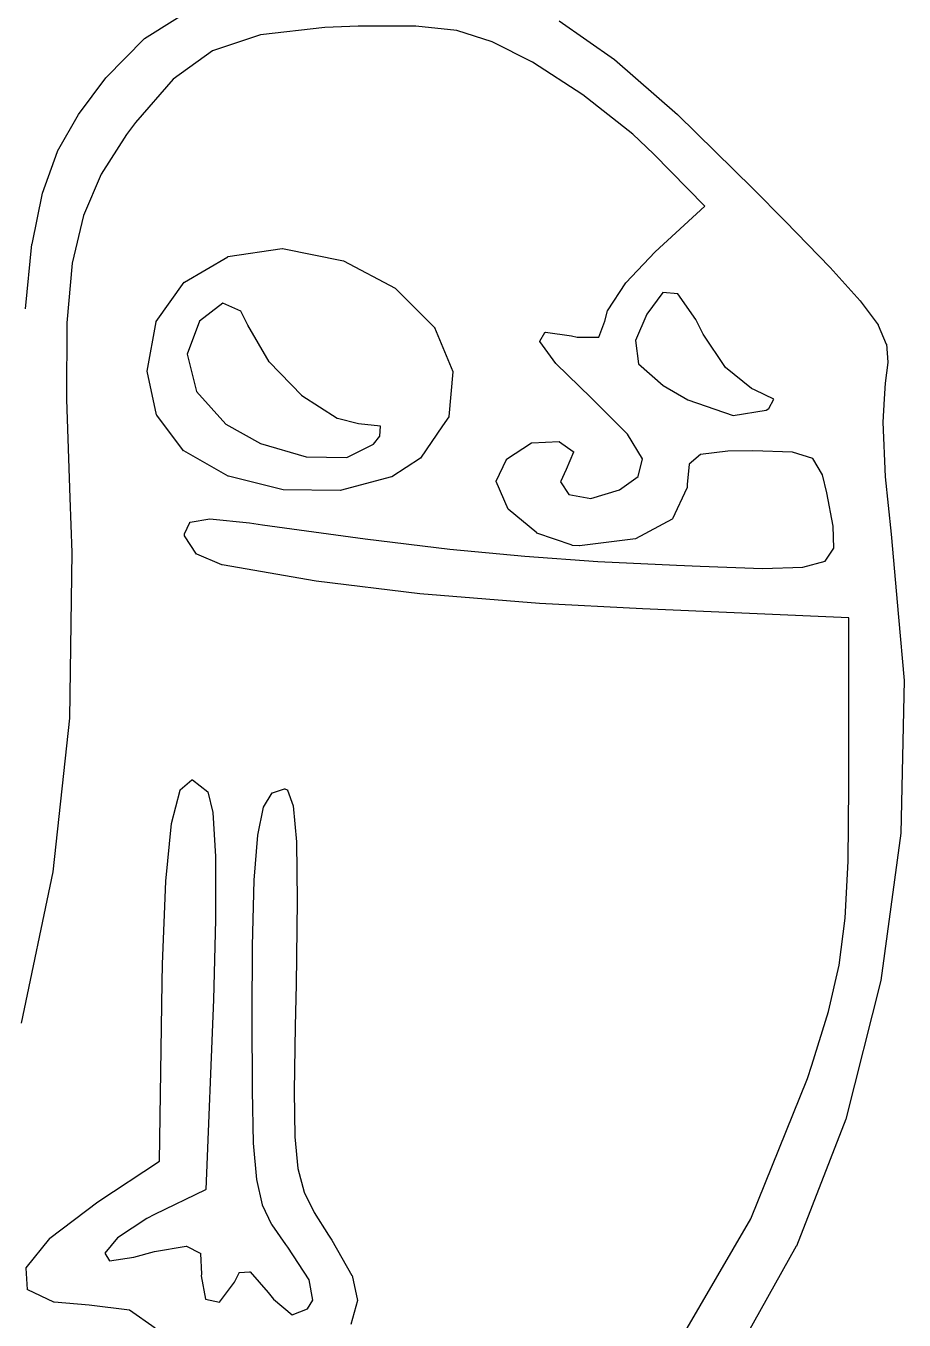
# Model space of a CAD drawing. Extents: x 42 to 258, y -102 to -28.
# Drawn here: x 49.91 to 58.14, y -77.93 to -65.81 of the extents above; entities that cross this region are included whole.
import ezdxf

# ---------------------------------------------------------------- set-up
doc = ezdxf.new("R2010")
doc.units = 0
doc.header["$MEASUREMENT"] = 0
doc.layers.add('BLACK', color=7, linetype='CONTINUOUS')

msp = doc.modelspace()

# ---------------------------------------------------------------- linework, layer by layer
at = {"layer": 'Black'}
for p, q in [((51.0248, -65.9295), (51.5693, -65.5901)), ((53.0254, -65.8145), (52.7149, -65.8262)), ((53.5648, -65.8137), (53.0254, -65.8145)), ((53.9502, -65.8561), (53.5648, -65.8137)), ((54.9092, -65.7631), (55.4278, -66.1269)), ((50.664, -66.2987), (51.0239, -65.9303)), ((51.0239, -65.9303), (51.0243, -65.9299)), ((51.0243, -65.9299), (51.0248, -65.9295)), ((52.1117, -65.8954), (51.6615, -66.0466)), ((52.7149, -65.8262), (52.1117, -65.8954)), ((54.2813, -65.9621), (53.9502, -65.8561)), ((51.6615, -66.0466), (51.2944, -66.3096)), ((54.6578, -66.1526), (54.2813, -65.9621)), ((54.658, -66.1527), (54.6578, -66.1526)), ((55.1307, -66.4576), (54.658, -66.1527)), ((55.4278, -66.1269), (55.4279, -66.1271)), ((55.4279, -66.1271), (55.4282, -66.1272)), ((55.4282, -66.1272), (56.0182, -66.6424)), ((50.4065, -66.6402), (50.6636, -66.2992)), ((50.6636, -66.2992), (50.6638, -66.299)), ((50.6638, -66.299), (50.664, -66.2987)), ((51.2944, -66.3096), (50.9402, -66.7152)), ((55.5984, -66.826), (55.1307, -66.4576)), ((50.2107, -66.9861), (50.4062, -66.6407)), ((50.4062, -66.6407), (50.4064, -66.6405)), ((50.4064, -66.6405), (50.4065, -66.6402)), ((56.0182, -66.6424), (56.0183, -66.6425)), ((56.0183, -66.6425), (56.0184, -66.6426)), ((56.0184, -66.6426), (56.7232, -67.333)), ((50.9402, -66.7152), (50.8553, -66.8294)), ((50.8553, -66.8294), (50.6189, -67.2007)), ((55.7936, -67.0088), (55.5984, -66.826)), ((50.0683, -67.3777), (50.2104, -66.9868)), ((50.2104, -66.9868), (50.2106, -66.9865)), ((50.2106, -66.9865), (50.2107, -66.9861)), ((56.2727, -67.4994), (55.7936, -67.0088)), ((50.6189, -67.2007), (50.453, -67.5867)), ((49.9713, -67.856), (50.0681, -67.3784)), ((50.0681, -67.3784), (50.0683, -67.3781)), ((50.0683, -67.3781), (50.0683, -67.3777)), ((56.7232, -67.333), (56.7233, -67.3331)), ((56.7233, -67.3331), (56.7233, -67.3331)), ((56.7233, -67.3331), (57.027, -67.641)), ((55.8067, -67.9262), (56.2727, -67.4994)), ((50.453, -67.5867), (50.349, -68.0351)), ((57.027, -67.641), (57.027, -67.641)), ((57.027, -67.641), (57.027, -67.641)), ((57.027, -67.641), (57.4474, -68.0745)), ((49.9114, -68.462), (49.9712, -67.8565)), ((49.9712, -67.8565), (49.9713, -67.8563)), ((49.9713, -67.8563), (49.9713, -67.856)), ((51.3989, -68.2117), (51.8043, -67.9736)), ((51.8043, -67.9736), (51.8044, -67.9735)), ((51.8044, -67.9735), (51.8045, -67.9735)), ((51.8045, -67.9735), (51.8052, -67.9732)), ((51.8052, -67.9732), (51.806, -67.973)), ((51.806, -67.973), (51.8061, -67.9729)), ((51.806, -67.973), (51.806, -67.973)), ((51.8061, -67.9729), (52.3144, -67.8957)), ((52.3144, -67.8957), (52.3144, -67.8957)), ((52.3144, -67.8957), (52.3151, -67.8957)), ((52.3151, -67.8957), (52.3162, -67.8958)), ((52.3162, -67.8958), (52.3162, -67.8958)), ((52.3162, -67.8958), (52.3162, -67.8958)), ((52.3162, -67.8958), (52.8882, -68.0117)), ((55.5328, -68.2184), (55.8064, -67.9265)), ((55.8064, -67.9265), (55.8066, -67.9264)), ((55.8066, -67.9264), (55.8067, -67.9262)), ((50.349, -68.0351), (50.2988, -68.5935)), ((52.8882, -68.0117), (52.8889, -68.0119)), ((52.8889, -68.0119), (52.8896, -68.0122)), ((52.8896, -68.0122), (53.3721, -68.2667)), ((57.4474, -68.0745), (57.4474, -68.0745)), ((57.4474, -68.0745), (57.4475, -68.0746)), ((57.4475, -68.0746), (57.7282, -68.3859)), ((51.1341, -68.5798), (51.3974, -68.2131)), ((51.3974, -68.2131), (51.3975, -68.2129)), ((51.3975, -68.2129), (51.3976, -68.2128)), ((51.3976, -68.2128), (51.3982, -68.2123)), ((51.3982, -68.2123), (51.3986, -68.2119)), ((51.3986, -68.2119), (51.3988, -68.2118)), ((51.3988, -68.2118), (51.3989, -68.2117)), ((55.3629, -68.4791), (55.5323, -68.219)), ((55.5323, -68.219), (55.5326, -68.2187)), ((55.5326, -68.2187), (55.5328, -68.2184)), ((53.3721, -68.2667), (53.3727, -68.2671)), ((53.3727, -68.2671), (53.3733, -68.2675)), ((53.3733, -68.2675), (53.7392, -68.6334)), ((55.881, -68.3072), (55.7301, -68.5107)), ((56.0214, -68.3201), (55.881, -68.3072)), ((56.1893, -68.5618), (56.0214, -68.3201)), ((51.7594, -68.4088), (51.5402, -68.5761)), ((51.9283, -68.4837), (51.7594, -68.4088)), ((51.9929, -68.614), (51.9283, -68.4837)), ((55.3355, -68.5776), (55.3623, -68.4805)), ((55.3623, -68.4805), (55.3626, -68.4798)), ((55.3626, -68.4798), (55.3629, -68.4791)), ((57.7282, -68.3859), (57.7284, -68.3861)), ((57.7284, -68.3861), (57.7285, -68.3863)), ((57.7285, -68.3863), (57.895, -68.6126)), ((50.2988, -68.5935), (50.2941, -69.3097)), ((51.0512, -69.0449), (51.1332, -68.5818)), ((51.1332, -68.5818), (51.1333, -68.5816)), ((51.1333, -68.5816), (51.1334, -68.5813)), ((51.1334, -68.5813), (51.1336, -68.5808)), ((51.1336, -68.5808), (51.1338, -68.5802)), ((51.1338, -68.5802), (51.134, -68.58)), ((51.134, -68.58), (51.1341, -68.5798)), ((51.5402, -68.5761), (51.4255, -68.8855)), ((55.2812, -68.7253), (55.3355, -68.5776)), ((55.7301, -68.5107), (55.6231, -68.758)), ((56.2575, -68.6984), (56.1893, -68.5618)), ((51.993, -68.6141), (51.9929, -68.614)), ((51.993, -68.6143), (51.993, -68.6141)), ((52.1916, -68.9579), (51.993, -68.6143)), ((53.7392, -68.6334), (53.7392, -68.6335)), ((53.7392, -68.6335), (53.7393, -68.6336)), ((53.7393, -68.6336), (53.7397, -68.6342)), ((53.7397, -68.6342), (53.7402, -68.6348)), ((53.7402, -68.6348), (53.7402, -68.6349)), ((53.7402, -68.6349), (53.7403, -68.635)), ((53.7403, -68.635), (53.9126, -69.0488)), ((54.7274, -68.7629), (54.7758, -68.6831)), ((54.7758, -68.6831), (54.776, -68.6828)), ((54.776, -68.6828), (54.7761, -68.6826)), ((54.7761, -68.6826), (54.7765, -68.6822)), ((54.7765, -68.6822), (54.7769, -68.6817)), ((54.7769, -68.6817), (54.7772, -68.6816)), ((54.7772, -68.6816), (54.7774, -68.6814)), ((54.7774, -68.6814), (54.7779, -68.6812)), ((54.7779, -68.6812), (54.7784, -68.6809)), ((54.7784, -68.6809), (54.7787, -68.6809)), ((54.7787, -68.6809), (54.779, -68.6808)), ((54.779, -68.6808), (54.7796, -68.6807)), ((54.7796, -68.6807), (54.7802, -68.6806)), ((54.7802, -68.6806), (54.7804, -68.6807)), ((54.7804, -68.6807), (54.7807, -68.6807)), ((54.7807, -68.6807), (55.0234, -68.7134)), ((55.0234, -68.7134), (55.0236, -68.7135)), ((55.0236, -68.7135), (55.0239, -68.7135)), ((55.0239, -68.7135), (55.0775, -68.726)), ((55.0775, -68.726), (55.2812, -68.7253)), ((56.2577, -68.6986), (56.2575, -68.6984)), ((56.2578, -68.6989), (56.2577, -68.6986)), ((56.4662, -69.0098), (56.2578, -68.6989)), ((57.895, -68.6126), (57.8952, -68.6131)), ((57.8952, -68.6131), (57.8955, -68.6136)), ((57.8955, -68.6136), (57.9729, -68.7923)), ((54.7267, -68.7646), (54.7269, -68.7641)), ((54.7267, -68.7649), (54.7267, -68.7646)), ((54.7267, -68.7652), (54.7267, -68.7649)), ((54.7267, -68.7658), (54.7267, -68.7652)), ((54.7267, -68.7663), (54.7267, -68.7658)), ((54.7268, -68.7666), (54.7267, -68.7663)), ((54.7269, -68.7669), (54.7268, -68.7666)), ((54.7269, -68.7641), (54.7271, -68.7635)), ((54.7271, -68.7674), (54.7269, -68.7669)), ((54.7271, -68.7635), (54.7273, -68.7632)), ((54.7273, -68.7679), (54.7271, -68.7674)), ((54.7273, -68.7632), (54.7274, -68.7629)), ((54.7275, -68.7682), (54.7273, -68.7679)), ((54.7276, -68.7685), (54.7275, -68.7682)), ((54.8775, -68.9731), (54.7276, -68.7685)), ((55.6231, -68.758), (55.6505, -68.9768)), ((57.9729, -68.7923), (57.9731, -68.7931)), ((57.9731, -68.7931), (57.9733, -68.7938)), ((57.9733, -68.7938), (57.9871, -68.9621)), ((51.4255, -68.8855), (51.5134, -69.2342)), ((52.192, -68.9584), (52.1916, -68.9579)), ((52.1924, -68.9589), (52.192, -68.9584)), ((52.4985, -69.2743), (52.1924, -68.9589)), ((57.9871, -68.9631), (57.9625, -69.1579)), ((57.9871, -68.9621), (57.987, -68.9626)), ((57.987, -68.9626), (57.9871, -68.9631)), ((51.0512, -69.045), (51.0512, -69.0449)), ((51.0512, -69.0449), (51.0512, -69.0449)), ((51.0512, -69.0458), (51.0512, -69.045)), ((51.0512, -69.0466), (51.0512, -69.0458)), ((51.0512, -69.0467), (51.0512, -69.0466)), ((51.0512, -69.0468), (51.0512, -69.0467)), ((51.1383, -69.4541), (51.0512, -69.0468)), ((53.913, -69.0511), (53.8756, -69.4713)), ((53.9126, -69.0488), (53.9127, -69.0491)), ((53.9127, -69.0491), (53.9128, -69.0494)), ((53.9128, -69.0494), (53.9129, -69.05)), ((53.9129, -69.05), (53.913, -69.0505)), ((53.913, -69.0505), (53.913, -69.0508)), ((53.913, -69.0508), (53.913, -69.0511)), ((54.8778, -68.9734), (54.8775, -68.9731)), ((54.8781, -68.9737), (54.8778, -68.9734)), ((55.2098, -69.2964), (54.8781, -68.9737)), ((55.6505, -68.9768), (55.8829, -69.178)), ((56.4667, -69.0103), (56.4662, -69.0098)), ((56.4672, -69.0109), (56.4667, -69.0103)), ((56.7088, -69.2082), (56.4672, -69.0109)), ((55.8829, -69.178), (56.1148, -69.314)), ((56.7094, -69.2086), (56.7088, -69.2082)), ((56.7101, -69.209), (56.7094, -69.2086)), ((56.7448, -69.2226), (56.7101, -69.209)), ((57.9625, -69.1579), (57.9541, -69.3047)), ((50.2941, -69.3097), (50.3267, -70.2308)), ((51.5134, -69.2342), (51.7874, -69.541)), ((52.499, -69.2746), (52.4985, -69.2743)), ((52.4994, -69.275), (52.499, -69.2746)), ((52.8303, -69.488), (52.4994, -69.275)), ((55.5484, -69.6338), (55.2098, -69.2964)), ((56.1148, -69.314), (56.5395, -69.4613)), ((56.92, -69.3066), (56.7448, -69.2226)), ((56.8724, -69.3952), (56.92, -69.3066)), ((57.9541, -69.3047), (57.9415, -69.5231)), ((51.1384, -69.4543), (51.1383, -69.4541)), ((51.1384, -69.4545), (51.1384, -69.4543)), ((51.1387, -69.4551), (51.1384, -69.4545)), ((51.139, -69.4557), (51.1387, -69.4551)), ((51.1391, -69.4559), (51.139, -69.4557)), ((51.1392, -69.4561), (51.1391, -69.4559)), ((51.3906, -69.7899), (51.1392, -69.4561)), ((56.5395, -69.4613), (56.8474, -69.4117)), ((56.8474, -69.4117), (56.8724, -69.3952)), ((51.7874, -69.541), (52.111, -69.7219)), ((52.831, -69.4883), (52.8303, -69.488)), ((52.8318, -69.4887), (52.831, -69.4883)), ((53.0289, -69.5374), (52.8318, -69.4887)), ((53.0292, -69.5374), (53.0289, -69.5374)), ((53.0295, -69.5375), (53.0292, -69.5374)), ((53.2348, -69.5591), (53.0295, -69.5375)), ((53.2284, -69.6526), (53.2348, -69.5591)), ((53.8174, -69.5575), (53.6113, -69.8589)), ((53.8747, -69.4737), (53.8174, -69.5575)), ((53.8174, -69.5575), (53.8174, -69.5575)), ((53.8749, -69.4733), (53.8747, -69.4737)), ((53.8751, -69.473), (53.8749, -69.4733)), ((53.8753, -69.4726), (53.8751, -69.473)), ((53.8755, -69.4721), (53.8753, -69.4726)), ((53.8756, -69.4713), (53.8755, -69.4717)), ((53.8755, -69.4717), (53.8755, -69.4721)), ((57.9415, -69.5231), (57.9612, -70.0347)), ((53.1699, -69.7287), (53.2284, -69.6526)), ((55.6897, -69.8652), (55.5484, -69.6338)), ((51.3907, -69.79), (51.3906, -69.7899)), ((51.3908, -69.7901), (51.3907, -69.79)), ((51.3913, -69.7906), (51.3908, -69.7901)), ((51.3918, -69.791), (51.3913, -69.7906)), ((51.392, -69.7911), (51.3918, -69.791)), ((51.3921, -69.7912), (51.392, -69.7911)), ((51.81, -70.0278), (51.3921, -69.7912)), ((52.111, -69.7219), (52.5388, -69.8474)), ((52.9189, -69.8531), (53.1699, -69.7287)), ((54.4161, -69.8693), (54.6509, -69.7165)), ((54.6509, -69.7165), (54.6514, -69.7163)), ((54.6514, -69.7163), (54.6518, -69.7161)), ((54.6518, -69.7161), (54.6522, -69.716)), ((54.6522, -69.716), (54.6525, -69.7159)), ((54.6525, -69.7159), (54.653, -69.7158)), ((54.653, -69.7158), (54.6535, -69.7157)), ((54.6535, -69.7157), (54.9082, -69.7053)), ((54.9082, -69.7053), (54.909, -69.7054)), ((54.909, -69.7054), (54.9097, -69.7055)), ((54.9097, -69.7055), (54.9098, -69.7055)), ((54.9098, -69.7055), (54.91, -69.7055)), ((54.91, -69.7055), (54.9106, -69.7059)), ((54.9106, -69.7059), (54.9113, -69.7062)), ((54.9113, -69.7062), (55.0409, -69.7969)), ((55.0427, -69.8029), (54.9749, -69.9656)), ((55.0409, -69.7969), (55.0415, -69.7975)), ((55.0415, -69.7975), (55.042, -69.798)), ((55.042, -69.798), (55.0421, -69.7981)), ((55.0421, -69.7981), (55.0422, -69.7982)), ((55.0422, -69.7982), (55.0425, -69.7988)), ((55.0425, -69.7988), (55.0428, -69.7995)), ((55.0428, -69.8022), (55.0427, -69.8029)), ((55.0428, -69.7995), (55.0429, -69.7996)), ((55.043, -69.8015), (55.0428, -69.8022)), ((55.0429, -69.7996), (55.0429, -69.7997)), ((55.0429, -69.7997), (55.043, -69.8005)), ((55.043, -69.8005), (55.0431, -69.8013)), ((55.0431, -69.8013), (55.043, -69.8014)), ((55.043, -69.8014), (55.043, -69.8015)), ((56.4876, -69.7941), (56.2317, -69.8252)), ((56.7213, -69.7915), (56.4876, -69.7941)), ((57.0937, -69.8026), (56.7213, -69.7915)), ((57.2859, -69.8636), (57.0937, -69.8026)), ((52.5388, -69.8474), (52.9189, -69.8531)), ((53.6099, -69.8603), (53.3411, -70.0356)), ((53.61, -69.8602), (53.6099, -69.8603)), ((53.6101, -69.8601), (53.61, -69.8602)), ((53.6106, -69.8596), (53.6101, -69.8601)), ((53.6112, -69.8591), (53.6106, -69.8596)), ((53.6113, -69.859), (53.6112, -69.8591)), ((53.6113, -69.8589), (53.6113, -69.859)), ((54.3197, -70.0757), (54.4143, -69.8714)), ((54.4143, -69.8714), (54.4146, -69.871)), ((54.4146, -69.871), (54.4148, -69.8705)), ((54.4148, -69.8705), (54.4151, -69.8702)), ((54.4151, -69.8702), (54.4153, -69.87)), ((54.4153, -69.87), (54.4157, -69.8697)), ((54.4157, -69.8697), (54.4161, -69.8693)), ((55.649, -70.0315), (55.6897, -69.8652)), ((56.1279, -69.9175), (56.1072, -70.1075)), ((56.2317, -69.8252), (56.1279, -69.9175)), ((57.376, -70.0166), (57.2859, -69.8636)), ((51.8107, -70.028), (51.81, -70.0278)), ((51.8113, -70.0283), (51.8107, -70.028)), ((52.323, -70.1559), (51.8113, -70.0283)), ((53.3396, -70.0362), (52.8584, -70.1625)), ((53.3403, -70.0359), (53.3396, -70.0362)), ((53.3411, -70.0356), (53.3403, -70.0359)), ((54.9748, -69.9658), (54.9213, -70.081)), ((54.9749, -69.9657), (54.9748, -69.9658)), ((54.9749, -69.9656), (54.9749, -69.9657)), ((55.4742, -70.158), (55.649, -70.0315)), ((57.415, -70.1844), (57.376, -70.0166)), ((57.9612, -70.0347), (58.0182, -70.5732)), ((52.3236, -70.1559), (52.323, -70.1559)), ((52.3242, -70.156), (52.3236, -70.1559)), ((52.857, -70.1626), (52.3242, -70.156)), ((52.8577, -70.1625), (52.857, -70.1626)), ((52.8584, -70.1625), (52.8577, -70.1625)), ((54.3193, -70.0774), (54.3194, -70.0769)), ((54.3193, -70.0777), (54.3193, -70.0774)), ((54.3193, -70.0781), (54.3193, -70.0777)), ((54.3194, -70.0786), (54.3193, -70.0781)), ((54.3194, -70.0769), (54.3195, -70.0764)), ((54.3194, -70.0791), (54.3194, -70.0786)), ((54.3196, -70.0794), (54.3194, -70.0791)), ((54.3195, -70.0764), (54.3196, -70.076)), ((54.3196, -70.076), (54.3197, -70.0757)), ((54.3197, -70.0798), (54.3196, -70.0794)), ((54.4296, -70.3363), (54.3197, -70.0798)), ((54.9213, -70.081), (54.9984, -70.2015)), ((55.206, -70.2375), (55.4742, -70.158)), ((56.1058, -70.1406), (55.9703, -70.4284)), ((56.1059, -70.1403), (56.1058, -70.1404)), ((56.1058, -70.1404), (56.1058, -70.1406)), ((56.106, -70.1396), (56.1059, -70.1403)), ((56.1062, -70.1389), (56.106, -70.1396)), ((56.1072, -70.1075), (56.1062, -70.1386)), ((56.1062, -70.1386), (56.1062, -70.1387)), ((56.1062, -70.1387), (56.1062, -70.1389)), ((50.3267, -70.2308), (50.3267, -70.2308)), ((50.3267, -70.2308), (50.3452, -70.7443)), ((54.9984, -70.2015), (55.206, -70.2375)), ((57.4751, -70.4964), (57.415, -70.1844)), ((54.4297, -70.3366), (54.4296, -70.3363)), ((54.4299, -70.3369), (54.4297, -70.3366)), ((54.4302, -70.3373), (54.4299, -70.3369)), ((54.4305, -70.3378), (54.4302, -70.3373)), ((54.4308, -70.338), (54.4305, -70.3378)), ((54.431, -70.3382), (54.4308, -70.338)), ((54.6982, -70.5604), (54.431, -70.3382)), ((51.399, -70.5695), (51.4503, -70.4614)), ((51.4503, -70.4614), (51.4506, -70.4608)), ((51.4506, -70.4608), (51.451, -70.4602)), ((51.451, -70.4602), (51.4511, -70.4601)), ((51.4511, -70.4601), (51.4513, -70.4599)), ((51.4513, -70.4599), (51.4518, -70.4596)), ((51.4518, -70.4596), (51.4523, -70.4591)), ((51.4523, -70.4591), (51.4525, -70.4591)), ((51.4525, -70.4591), (51.4527, -70.459)), ((51.4527, -70.459), (51.4533, -70.4588)), ((51.4533, -70.4588), (51.454, -70.4586)), ((51.454, -70.4586), (51.6354, -70.4291)), ((51.6354, -70.4291), (51.6361, -70.4291)), ((51.6361, -70.4291), (51.6367, -70.429)), ((51.6367, -70.429), (52.007, -70.4673)), ((52.007, -70.4673), (52.0071, -70.4673)), ((52.0071, -70.4673), (52.0072, -70.4673)), ((52.0072, -70.4673), (52.1297, -70.4846)), ((52.1297, -70.4846), (52.1297, -70.4846)), ((52.1297, -70.4846), (53.0918, -70.6153)), ((55.9681, -70.4307), (55.6243, -70.615)), ((55.9687, -70.4302), (55.9681, -70.4307)), ((55.9693, -70.4298), (55.9687, -70.4302)), ((55.9694, -70.4297), (55.9693, -70.4298)), ((55.9695, -70.4296), (55.9694, -70.4297)), ((55.9699, -70.429), (55.9695, -70.4296)), ((55.9703, -70.4284), (55.9699, -70.429)), ((57.4823, -70.7036), (57.4751, -70.4964)), ((51.3983, -70.5846), (51.3985, -70.5716)), ((51.3983, -70.5852), (51.3983, -70.5846)), ((51.3984, -70.5858), (51.3983, -70.5852)), ((51.3985, -70.586), (51.3984, -70.5858)), ((51.3985, -70.5712), (51.3987, -70.5705)), ((51.3985, -70.5714), (51.3985, -70.5712)), ((51.3985, -70.5716), (51.3985, -70.5714)), ((51.3985, -70.5863), (51.3985, -70.586)), ((51.3988, -70.5868), (51.3985, -70.5863)), ((51.3987, -70.5705), (51.3988, -70.5699)), ((51.3988, -70.5699), (51.3989, -70.5697)), ((51.3991, -70.5874), (51.3988, -70.5868)), ((51.3989, -70.5697), (51.399, -70.5695)), ((51.5115, -70.7588), (51.3991, -70.5874)), ((53.0918, -70.6153), (53.8862, -70.7111)), ((54.6989, -70.5608), (54.6982, -70.5604)), ((54.6982, -70.5604), (54.6982, -70.5604)), ((54.6982, -70.5604), (54.6982, -70.5604)), ((54.6997, -70.5612), (54.6989, -70.5608)), ((55.0303, -70.6764), (54.6997, -70.5612)), ((54.6997, -70.5612), (54.6997, -70.5612)), ((54.6997, -70.5612), (54.6997, -70.5612)), ((55.6225, -70.6155), (55.0983, -70.6805)), ((55.6226, -70.6155), (55.6225, -70.6155)), ((55.6234, -70.6152), (55.6226, -70.6155)), ((55.6226, -70.6155), (55.6226, -70.6155)), ((55.6242, -70.615), (55.6234, -70.6152)), ((55.6243, -70.615), (55.6242, -70.615)), ((55.6242, -70.615), (55.6242, -70.615)), ((58.0182, -70.5732), (58.0182, -70.5733)), ((58.0182, -70.5733), (58.0182, -70.5733)), ((58.0182, -70.5733), (58.087, -71.3495)), ((50.3452, -70.7445), (50.3224, -72.2942)), ((50.3452, -70.7443), (50.3452, -70.7444)), ((50.3452, -70.7444), (50.3452, -70.7445)), ((51.5119, -70.7593), (51.5115, -70.7588)), ((51.5123, -70.7598), (51.5119, -70.7593)), ((51.5125, -70.7599), (51.5123, -70.7598)), ((51.5127, -70.7601), (51.5125, -70.7599)), ((51.5132, -70.7604), (51.5127, -70.7601)), ((51.5138, -70.7607), (51.5132, -70.7604)), ((51.7506, -70.8581), (51.5138, -70.7607)), ((53.8862, -70.7111), (54.5873, -70.7795)), ((54.5873, -70.7795), (55.2696, -70.8278)), ((55.031, -70.6765), (55.0303, -70.6764)), ((55.0316, -70.6767), (55.031, -70.6765)), ((55.0974, -70.6805), (55.0316, -70.6767)), ((55.0978, -70.6804), (55.0974, -70.6805)), ((55.0983, -70.6805), (55.0978, -70.6804)), ((57.4007, -70.8251), (57.4823, -70.7036)), ((51.7511, -70.8582), (51.7506, -70.8581)), ((51.7516, -70.8584), (51.7511, -70.8582)), ((52.6328, -71.0128), (51.7516, -70.8584)), ((55.2696, -70.8278), (56.0072, -70.8635)), ((56.0072, -70.8635), (56.0072, -70.8635)), ((56.0072, -70.8635), (56.229, -70.8725)), ((56.229, -70.8725), (56.229, -70.8725)), ((56.229, -70.8725), (56.8124, -70.8922)), ((56.8124, -70.8922), (57.1907, -70.8824)), ((57.1907, -70.8824), (57.4007, -70.8251)), ((52.6329, -71.0128), (52.6328, -71.0128)), ((52.633, -71.0128), (52.6329, -71.0128)), ((53.6039, -71.1313), (52.633, -71.0128)), ((53.604, -71.1313), (53.6039, -71.1313)), ((53.6041, -71.1313), (53.604, -71.1313)), ((54.7243, -71.2201), (53.6041, -71.1313)), ((54.7244, -71.2201), (54.7243, -71.2201)), ((54.7245, -71.2201), (54.7244, -71.2201)), ((55.6892, -71.2706), (54.7245, -71.2201)), ((55.6893, -71.2706), (55.6892, -71.2706)), ((57.6212, -71.3547), (55.6893, -71.2706)), ((55.6893, -71.2706), (55.6893, -71.2706)), ((57.6212, -72.9307), (57.6212, -71.3547)), ((58.087, -71.3495), (58.087, -71.3495)), ((58.087, -71.3495), (58.1396, -71.9433)), ((58.1396, -71.9439), (58.1082, -73.3722)), ((58.1396, -71.9433), (58.1395, -71.9436)), ((58.1395, -71.9436), (58.1396, -71.9439)), ((50.3224, -72.2947), (50.1667, -73.7351)), ((50.3224, -72.2942), (50.3224, -72.2944)), ((50.3224, -72.2944), (50.3224, -72.2947)), ((51.2777, -73.2804), (51.3579, -72.9693)), ((51.3579, -72.9693), (51.3582, -72.9687)), ((51.3582, -72.9687), (51.3584, -72.9681)), ((51.3584, -72.9681), (51.3585, -72.9679)), ((51.3585, -72.9679), (51.3586, -72.9677)), ((51.3586, -72.9677), (51.3591, -72.9673)), ((51.3591, -72.9673), (51.3595, -72.9668)), ((51.3595, -72.9668), (51.469, -72.8726)), ((51.469, -72.8726), (51.4697, -72.8722)), ((51.4697, -72.8722), (51.4704, -72.8718)), ((51.4704, -72.8718), (51.4704, -72.8718)), ((51.4704, -72.8718), (51.4705, -72.8718)), ((51.4705, -72.8718), (51.4713, -72.8716)), ((51.4713, -72.8716), (51.4721, -72.8714)), ((51.4721, -72.8714), (51.4721, -72.8714)), ((51.4721, -72.8714), (51.4722, -72.8714)), ((51.4722, -72.8714), (51.473, -72.8716)), ((51.473, -72.8716), (51.4738, -72.8717)), ((51.4738, -72.8717), (51.4739, -72.8717)), ((51.4739, -72.8717), (51.4739, -72.8717)), ((51.4739, -72.8717), (51.4746, -72.8721)), ((51.4746, -72.8721), (51.4753, -72.8725)), ((51.4753, -72.8725), (51.6168, -72.9839)), ((52.2239, -72.9934), (52.336, -72.9567)), ((52.336, -72.9567), (52.3361, -72.9566)), ((52.3361, -72.9566), (52.3369, -72.9565)), ((52.3361, -72.9566), (52.3361, -72.9566)), ((52.3369, -72.9565), (52.3377, -72.9564)), ((52.3377, -72.9564), (52.3378, -72.9564)), ((52.3378, -72.9564), (52.3378, -72.9564)), ((52.3378, -72.9564), (52.3386, -72.9566)), ((52.3386, -72.9566), (52.3394, -72.9568)), ((52.3394, -72.9568), (52.3395, -72.9568)), ((52.3395, -72.9568), (52.3395, -72.9568)), ((52.3395, -72.9568), (52.3626, -72.9664)), ((52.3626, -72.9664), (52.3629, -72.9666)), ((52.3629, -72.9666), (52.3632, -72.9667)), ((52.3632, -72.9667), (52.3636, -72.967)), ((52.3636, -72.967), (52.3641, -72.9673)), ((52.3641, -72.9673), (52.3643, -72.9676)), ((52.3643, -72.9676), (52.3645, -72.9678)), ((52.3645, -72.9678), (52.3648, -72.9683)), ((52.3648, -72.9683), (52.3651, -72.9687)), ((52.3651, -72.9687), (52.3652, -72.969)), ((52.3652, -72.969), (52.3654, -72.9693)), ((52.3654, -72.9693), (52.4177, -73.1154)), ((57.6151, -73.636), (57.6212, -72.9307)), ((51.6168, -72.9839), (51.6174, -72.9845)), ((51.6174, -72.9845), (51.6179, -72.9851)), ((51.6179, -72.9851), (51.618, -72.9852)), ((51.618, -72.9852), (51.618, -72.9852)), ((51.618, -72.9852), (51.6183, -72.986)), ((51.6183, -72.986), (51.6186, -72.9867)), ((51.6186, -72.9867), (51.6639, -73.1777)), ((52.1402, -73.1277), (52.2212, -72.9956)), ((52.2212, -72.9955), (52.2218, -72.9949)), ((52.2212, -72.9956), (52.2212, -72.9955)), ((52.2212, -72.9956), (52.2212, -72.9956)), ((52.2218, -72.9949), (52.2223, -72.9943)), ((52.2223, -72.9943), (52.2224, -72.9943)), ((52.2224, -72.9942), (52.2231, -72.9939)), ((52.2224, -72.9943), (52.2224, -72.9942)), ((52.2231, -72.9939), (52.2239, -72.9934)), ((52.2239, -72.9934), (52.2239, -72.9934)), ((52.2239, -72.9934), (52.2239, -72.9934)), ((51.6639, -73.1777), (51.6639, -73.1781)), ((51.6639, -73.1781), (51.664, -73.1785)), ((51.664, -73.1785), (51.6887, -73.5895)), ((52.0849, -73.3898), (52.1395, -73.1293)), ((52.1395, -73.1293), (52.1398, -73.1285)), ((52.1398, -73.1285), (52.1402, -73.1277)), ((52.4177, -73.1154), (52.4178, -73.116)), ((52.4178, -73.116), (52.4179, -73.1166)), ((52.4179, -73.1166), (52.4477, -73.4545)), ((51.224, -73.8205), (51.2776, -73.2811)), ((51.2776, -73.2811), (51.2777, -73.2808)), ((51.2777, -73.2808), (51.2777, -73.2804)), ((52.0521, -73.8124), (52.0849, -73.3905)), ((52.0849, -73.3902), (52.0849, -73.3898)), ((52.0849, -73.3905), (52.0849, -73.3902)), ((52.4477, -73.4545), (52.4477, -73.4547)), ((52.4477, -73.4547), (52.4477, -73.4549)), ((52.4477, -73.4549), (52.4562, -74.0051)), ((58.1081, -73.3727), (57.9228, -74.7519)), ((58.1082, -73.3722), (58.1081, -73.3724)), ((58.1081, -73.3724), (58.1081, -73.3727)), ((51.6887, -73.5895), (51.6887, -73.5896)), ((51.6887, -73.5896), (51.6888, -73.5898)), ((51.6888, -73.5898), (51.6912, -74.1851)), ((57.589, -74.1686), (57.6151, -73.636)), ((50.1666, -73.7355), (49.87, -75.1533)), ((50.1667, -73.7353), (50.1666, -73.7355)), ((50.1667, -73.7351), (50.1667, -73.7353)), ((52.0365, -74.4289), (52.0521, -73.8126)), ((52.0521, -73.8125), (52.0521, -73.8124)), ((52.0521, -73.8126), (52.0521, -73.8125)), ((51.1944, -74.5999), (51.224, -73.8208)), ((51.224, -73.8207), (51.224, -73.8205)), ((51.224, -73.8208), (51.224, -73.8207)), ((52.4562, -74.0052), (52.4444, -74.7882)), ((52.4562, -74.0051), (52.4562, -74.0051)), ((52.4562, -74.0051), (52.4562, -74.0052)), ((57.5314, -74.61), (57.589, -74.1686)), ((51.6912, -74.1852), (51.6705, -74.9301)), ((51.6912, -74.1851), (51.6912, -74.1852)), ((51.6912, -74.1852), (51.6912, -74.1852)), ((52.0332, -75.0871), (52.0365, -74.429)), ((52.0365, -74.429), (52.0365, -74.4289)), ((52.0365, -74.4289), (52.0365, -74.4289)), ((51.1914, -74.7694), (51.1944, -74.6)), ((51.1944, -74.6), (51.1944, -74.5999)), ((51.1944, -74.5999), (51.1944, -74.5999)), ((57.4309, -75.0417), (57.5314, -74.61)), ((51.1656, -76.4445), (51.1914, -74.7694)), ((51.1914, -74.7694), (51.1914, -74.7694)), ((51.1914, -74.7694), (51.1914, -74.7694)), ((52.4444, -74.7882), (52.4353, -75.1805)), ((52.4444, -74.7882), (52.4444, -74.7882)), ((52.4444, -74.7882), (52.4444, -74.7882)), ((57.9227, -74.7525), (57.5935, -76.0514)), ((57.9228, -74.7519), (57.9227, -74.7522)), ((57.9227, -74.7522), (57.9227, -74.7525)), ((51.6705, -74.9302), (51.5987, -76.7082)), ((51.6705, -74.9301), (51.6705, -74.9302)), ((51.6705, -74.9302), (51.6705, -74.9302)), ((52.0332, -75.0872), (52.0333, -75.0871)), ((52.0333, -75.0871), (52.0332, -75.0871)), ((52.0355, -75.7834), (52.0332, -75.0872)), ((57.2759, -75.5452), (57.4309, -75.0417)), ((52.4353, -75.1805), (52.4256, -75.7872)), ((52.4353, -75.1805), (52.4353, -75.1805)), ((57.2341, -75.6715), (57.2759, -75.5452)), ((56.7039, -76.9857), (57.2341, -75.6715)), ((52.0355, -75.7835), (52.0355, -75.7834)), ((52.0473, -76.2763), (52.0355, -75.7835)), ((52.0355, -75.7835), (52.0355, -75.7835)), ((52.4256, -75.7872), (52.432, -76.215)), ((57.5933, -76.0519), (57.1303, -77.2394)), ((57.5934, -76.0516), (57.5933, -76.0519)), ((57.5935, -76.0514), (57.5934, -76.0516)), ((52.432, -76.215), (52.461, -76.5139)), ((52.0474, -76.2764), (52.0473, -76.2763)), ((52.0473, -76.2766), (52.0474, -76.2764)), ((52.0766, -76.6163), (52.0473, -76.2766)), ((50.5882, -76.8244), (51.1656, -76.4445)), ((52.461, -76.5139), (52.519, -76.7339)), ((51.5959, -76.7125), (51.1197, -76.9452)), ((51.596, -76.7124), (51.5959, -76.7125)), ((51.5961, -76.7124), (51.596, -76.7124)), ((51.5967, -76.7119), (51.5961, -76.7124)), ((51.5973, -76.7115), (51.5967, -76.7119)), ((51.5974, -76.7114), (51.5973, -76.7115)), ((51.5979, -76.7107), (51.5974, -76.7114)), ((51.5974, -76.7114), (51.5974, -76.7114)), ((51.5983, -76.71), (51.5979, -76.7107)), ((51.5984, -76.7099), (51.5983, -76.71)), ((51.5983, -76.71), (51.5983, -76.71)), ((51.5985, -76.7091), (51.5984, -76.7099)), ((51.5987, -76.7083), (51.5985, -76.7091)), ((51.5987, -76.7082), (51.5987, -76.7083)), ((51.5987, -76.7083), (51.5987, -76.7083)), ((52.0767, -76.6166), (52.0766, -76.6163)), ((52.0767, -76.617), (52.0767, -76.6166)), ((52.1311, -76.8541), (52.0767, -76.617)), ((50.1379, -77.1663), (50.588, -76.8246)), ((50.588, -76.8246), (50.5881, -76.8245)), ((50.5881, -76.8245), (50.5882, -76.8244)), ((52.519, -76.7339), (52.6126, -76.9252)), ((51.1197, -76.9452), (51.0478, -76.9819)), ((52.1313, -76.8546), (52.1311, -76.8541)), ((52.1315, -76.8551), (52.1313, -76.8546)), ((52.2188, -77.0401), (52.1315, -76.8551)), ((52.6126, -76.9252), (52.7483, -77.1381)), ((51.0478, -76.9819), (50.7736, -77.1617)), ((52.219, -77.0405), (52.2188, -77.0401)), ((52.2192, -77.0408), (52.219, -77.0405)), ((52.3472, -77.2242), (52.2192, -77.0408)), ((56.0641, -78.0825), (56.7039, -76.9857)), ((49.9177, -77.4423), (50.137, -77.1671)), ((50.137, -77.1671), (50.1374, -77.1667)), ((50.1374, -77.1667), (50.1379, -77.1663)), ((50.7736, -77.1617), (50.6529, -77.3064)), ((52.7483, -77.1381), (52.7781, -77.1835)), ((52.7781, -77.1835), (52.7782, -77.1836)), ((52.7782, -77.1836), (52.7783, -77.1838)), ((52.7783, -77.1838), (52.9681, -77.5136)), ((50.6529, -77.3064), (50.6956, -77.3774)), ((50.926, -77.3448), (51.1196, -77.2893)), ((51.1196, -77.2893), (51.1198, -77.2893)), ((51.1198, -77.2893), (51.1201, -77.2892)), ((51.1201, -77.2892), (51.4158, -77.2389)), ((51.4158, -77.2389), (51.4165, -77.239)), ((51.4165, -77.239), (51.4172, -77.2389)), ((51.4172, -77.2389), (51.4174, -77.239)), ((51.4174, -77.239), (51.4175, -77.239)), ((51.4175, -77.239), (51.4182, -77.2392)), ((51.4182, -77.2392), (51.4189, -77.2394)), ((51.4189, -77.2394), (51.5477, -77.3049)), ((51.5477, -77.3049), (51.5478, -77.3049)), ((51.5478, -77.3049), (51.5478, -77.3049)), ((51.5478, -77.3049), (51.5485, -77.3054)), ((51.5485, -77.3054), (51.5491, -77.3059)), ((51.5491, -77.3059), (51.5491, -77.3059)), ((51.5491, -77.3059), (51.5492, -77.3059)), ((51.5492, -77.3059), (51.5497, -77.3067)), ((51.5497, -77.3067), (51.5501, -77.3074)), ((51.5501, -77.3074), (51.5501, -77.3074)), ((51.5501, -77.3074), (51.5501, -77.3074)), ((51.5501, -77.3074), (51.5503, -77.3083)), ((51.5503, -77.3083), (51.5505, -77.3091)), ((51.5505, -77.3091), (51.5505, -77.3091)), ((51.5505, -77.3091), (51.5505, -77.3091)), ((51.5505, -77.3091), (51.559, -77.5015)), ((52.3473, -77.2243), (52.3472, -77.2242)), ((52.3473, -77.2244), (52.3473, -77.2243)), ((52.3663, -77.2494), (52.3473, -77.2244)), ((52.568, -77.5555), (52.3663, -77.2494)), ((57.13, -77.24), (56.5431, -78.2849)), ((57.1301, -77.2397), (57.13, -77.24)), ((57.1303, -77.2394), (57.1301, -77.2397)), ((49.9166, -77.4456), (49.9167, -77.4448)), ((49.9166, -77.4457), (49.9166, -77.4456)), ((49.9166, -77.4458), (49.9166, -77.4457)), ((49.9289, -77.6457), (49.9166, -77.4458)), ((49.9167, -77.4448), (49.9168, -77.444)), ((49.9168, -77.444), (49.9169, -77.4439)), ((49.9168, -77.444), (49.9168, -77.444)), ((49.9169, -77.4439), (49.9172, -77.4432)), ((49.9172, -77.4432), (49.9176, -77.4425)), ((49.9176, -77.4424), (49.9177, -77.4423)), ((49.9176, -77.4425), (49.9176, -77.4424)), ((50.6956, -77.3774), (50.926, -77.3448)), ((51.559, -77.5024), (51.5571, -77.5171)), ((51.5571, -77.5171), (51.5973, -77.7369)), ((51.559, -77.5015), (51.559, -77.502)), ((51.559, -77.502), (51.559, -77.5024)), ((51.867, -77.5789), (51.9115, -77.4893)), ((51.9115, -77.4893), (51.912, -77.4887)), ((51.912, -77.4887), (51.9125, -77.488)), ((51.9125, -77.488), (51.9125, -77.488)), ((51.9125, -77.488), (51.9126, -77.488)), ((51.9126, -77.488), (51.9132, -77.4875)), ((51.9132, -77.4875), (51.914, -77.487)), ((51.914, -77.487), (51.9148, -77.4868)), ((51.914, -77.487), (51.914, -77.487)), ((51.914, -77.487), (51.914, -77.487)), ((51.9148, -77.4868), (51.9157, -77.4866)), ((51.9157, -77.4866), (52.0097, -77.48)), ((52.0097, -77.48), (52.0102, -77.4801)), ((52.0102, -77.4801), (52.0108, -77.4801)), ((52.0108, -77.4801), (52.0111, -77.4802)), ((52.0111, -77.4802), (52.0114, -77.4802)), ((52.0114, -77.4802), (52.0119, -77.4804)), ((52.0119, -77.4804), (52.0124, -77.4806)), ((52.0124, -77.4806), (52.0127, -77.4808)), ((52.0127, -77.4808), (52.0129, -77.4809)), ((52.0129, -77.4809), (52.0133, -77.4813)), ((52.0133, -77.4813), (52.0138, -77.4817)), ((52.0138, -77.4817), (52.1817, -77.6735)), ((52.6014, -77.745), (52.568, -77.5555)), ((52.9681, -77.5136), (52.9684, -77.5143)), ((52.9684, -77.5143), (52.9687, -77.515)), ((52.9687, -77.515), (53.0208, -77.7479)), ((49.9289, -77.6458), (49.9289, -77.6457)), ((49.9291, -77.6466), (49.9289, -77.6458)), ((49.9289, -77.6458), (49.9289, -77.6458)), ((49.9293, -77.6474), (49.9291, -77.6466)), ((49.9294, -77.6475), (49.9293, -77.6474)), ((49.9293, -77.6474), (49.9293, -77.6474)), ((49.9298, -77.6482), (49.9294, -77.6475)), ((49.9303, -77.6488), (49.9298, -77.6482)), ((49.9303, -77.6489), (49.9303, -77.6488)), ((49.931, -77.6494), (49.9303, -77.6489)), ((49.9303, -77.6489), (49.9303, -77.6489)), ((49.9317, -77.6499), (49.931, -77.6494)), ((49.9318, -77.6499), (49.9317, -77.6499)), ((49.9317, -77.6499), (49.9317, -77.6499)), ((50.1764, -77.7657), (49.9318, -77.6499)), ((51.7266, -77.7643), (51.867, -77.5789)), ((52.1817, -77.6735), (52.1818, -77.6736)), ((52.1818, -77.6736), (52.1818, -77.6737)), ((52.1818, -77.6737), (52.2325, -77.738)), ((50.1765, -77.7657), (50.1764, -77.7657)), ((50.1764, -77.7657), (50.1764, -77.7657)), ((50.1773, -77.766), (50.1765, -77.7657)), ((50.1781, -77.7662), (50.1773, -77.766)), ((50.5066, -77.7925), (50.1781, -77.7662)), ((50.1781, -77.7662), (50.1781, -77.7662)), ((50.1781, -77.7662), (50.1781, -77.7662)), ((50.8833, -77.8385), (50.5066, -77.7925)), ((51.5973, -77.7369), (51.7266, -77.7643)), ((52.2325, -77.738), (52.4073, -77.882)), ((52.5507, -77.8259), (52.6014, -77.745)), ((53.0207, -77.7503), (52.9572, -77.9749)), ((53.0209, -77.7496), (53.0207, -77.75)), ((53.0207, -77.75), (53.0207, -77.7503)), ((53.0208, -77.7479), (53.0208, -77.7482)), ((53.0208, -77.7482), (53.0209, -77.7486)), ((53.0209, -77.7486), (53.0208, -77.7491)), ((53.0208, -77.7491), (53.0209, -77.7496)), ((51.1238, -78.0083), (50.8833, -77.8385)), ((52.4073, -77.882), (52.5507, -77.8259))]:
    msp.add_line(p, q, dxfattribs=at)

doc.saveas('drawing.dxf')
